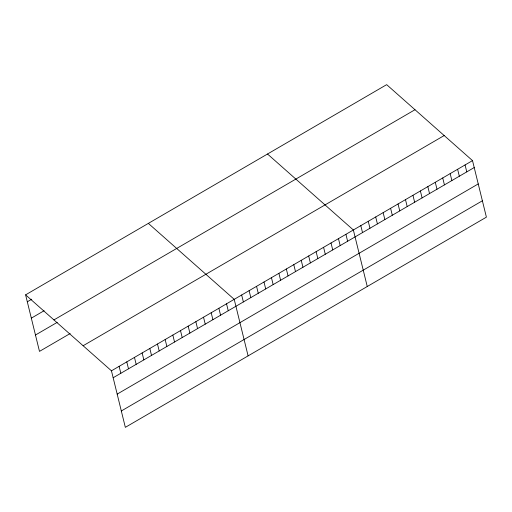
<?xml version="1.0" encoding="UTF-8"?>
<svg xmlns="http://www.w3.org/2000/svg" width="512" height="512" viewBox="0 0 512 512"><rect width="100%" height="100%" fill="white"/><g stroke="black" fill="none" stroke-linecap="round" stroke-linejoin="round"><path stroke-width="0.77" d="M25.6 294.848L386.662 84.653L472.512 160.614L486.4 217.152L125.338 427.347L111.45 370.81L25.6 294.848L39.488 351.386L70.176 333.523M27.302 301.792L31.782 299.187M31.328 318.157L44.115 310.714M53.933 319.917L414.995 109.722M35.469 335.021L57.203 322.368M83.123 345.741L444.179 135.546M111.45 370.81L472.512 160.614M113.158 377.747L474.221 167.552M117.178 394.118L478.24 183.923M121.318 410.976L482.381 200.787M267.514 154.016L353.363 229.978L367.251 286.515M148.358 223.386L234.214 299.341L248.102 355.878M465.069 164.947L466.771 171.891M457.619 169.28L459.322 176.224M450.17 173.619L451.878 180.563M442.726 177.952L444.429 184.896M435.277 182.291L436.986 189.229M427.834 186.624L429.536 193.568M420.384 190.957L422.093 197.901M412.941 195.296L414.643 202.24M405.491 199.629L407.194 206.573M398.042 203.968L399.75 210.906M390.598 208.301L392.301 215.245M383.149 212.634L384.858 219.578M375.706 216.973L377.408 223.91M368.256 221.306L369.965 228.25M360.806 225.638L362.515 232.582M345.914 234.31L347.622 241.254M338.47 238.65L340.173 245.587M331.021 242.982L332.73 249.926M323.578 247.315L325.28 254.259M316.128 251.654L317.83 258.598M308.678 255.987L310.387 262.931M301.235 260.326L302.938 267.264M293.786 264.659L295.494 271.603M286.342 268.992L288.045 275.936M278.893 273.331L280.602 280.269M271.45 277.664L273.152 284.608M264 281.997L265.702 288.941M256.55 286.336L258.259 293.28M249.107 290.669L250.81 297.613M241.658 295.008L243.366 301.946M226.541 303.808L228.243 310.752M218.867 308.275L220.57 315.219M211.194 312.742L212.902 319.686M203.52 317.21L205.229 324.147M195.853 321.677L197.555 328.614M188.179 326.138L189.882 333.082M180.506 330.605L182.208 337.549M172.832 335.072L174.534 342.016M165.158 339.539L166.867 346.483M157.485 344.006L159.194 350.95M149.818 348.474L151.52 355.418M142.144 352.941L143.846 359.885M134.47 357.408L136.173 364.352M126.797 361.875L128.499 368.819M119.123 366.342L120.832 373.28"/></g></svg>
